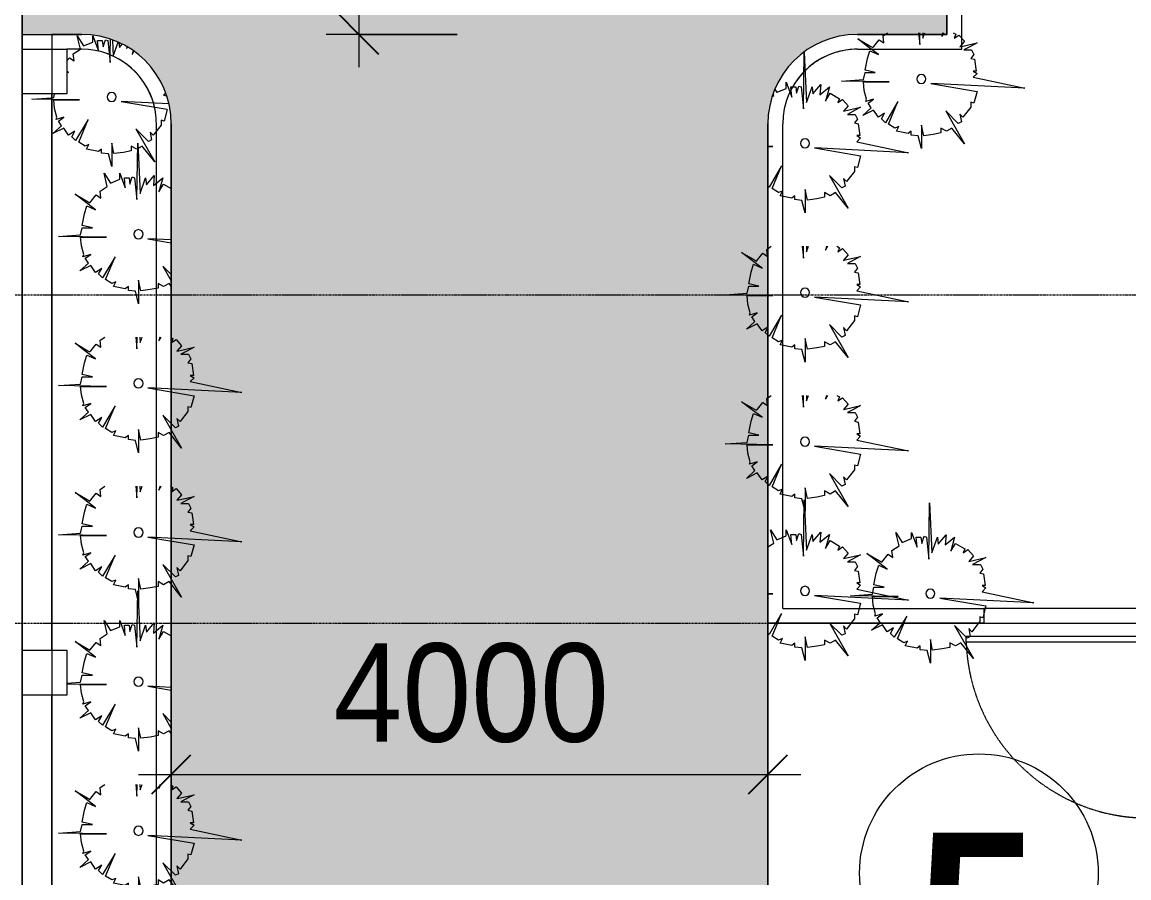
# Model space of a CAD drawing. Header units: millimetres. Extents: x 5357 to 201988, y -16345 to 109895.
# Drawn here: x 26104 to 33524, y 35331 to 41068 of the extents above; entities that cross this region are included whole.
import ezdxf

# ---------------------------------------------------------------- set-up
doc = ezdxf.new("R2010")
doc.units = ezdxf.units.MM
for name, pattern in [('Dash - Tight', [4.5, 3, -1.5]), ('Double dash', [41.999998, 12, -6, 6, -6, 6, -6]), ('Grid Line', [22.225, 12.7, -3.175, 3.175, -3.175])]:
    doc.linetypes.add(name, pattern=pattern)
for name, color, linetype, lineweight in [('A-ANNO-DIMS', 211, 'Continuous', 9), ('A-ANNO-DIMS-220', 211, 'Continuous', 9), ('A-DETL-GENF-3', 92, 'Dash - Tight', 9), ('A-DETL-GENF-5', 254, 'Continuous', 9), ('A-DETL-MEDM', 33, 'Continuous', 18), ('A-DETL-THIN', 151, 'Continuous', 9), ('A-DOOR', 31, 'Continuous', 9), ('A-FLOR', 192, 'Continuous', 9), ('A-WALL', 113, 'Continuous', 9), ('C-PROP-LINE', 91, 'Double dash', 18), ('G-ANNO-TEXT-1', 7, 'Continuous', 9), ('G-IMPT', 8, 'Continuous', 9), ('L-PLNT', 71, 'Continuous', 9), ('S-COLS', 52, 'Continuous', 9), ('S-GRID-1', 1, 'Grid Line', 9)]:
    doc.layers.add(name, color=color, linetype=linetype, lineweight=lineweight)
doc.styles.add('Arial_4', font='arial_0.ttf', dxfattribs={"width": 0.9, "height": 660})
doc.styles.add('Arial_B', font='arialbd_0.ttf', dxfattribs={"width": 0.95, "height": 1100})
doc.dimstyles.new('1_Dim_chi_tiet_khu_đất_2', dxfattribs={"dimscale": 304.8, "dimtxt": 673.371204, "dimasz": 0.866142, "dimexe": 0.721785, "dimexo": 0.0625, "dimgap": 0.072178, "dimtad": 1, "dimdec": 0, "dimrnd": 5, "dimzin": 0, "dimdsep": 46, "dimtxsty": 'Arial_4', "dimblk1": 'OBLIQUE', "dimblk2": 'OBLIQUE', "dimsah": 1, "dimcen": 0.09, "dimdle": 0.721785, "dimazin": 0, "dimtfac": 1, "dimtdec": 4, "dimtix": 1, "dimtmove": 0, "dimatfit": 3, "dimfxl": 2.165354, "dimfxlon": 1, "dimtvp": 1, "dimtolj": 1, "dimtzin": 0, "dimarcsym": 2})

# ---------------------------------------------------------------- blocks, each defined once
blk = doc.blocks.new('FD_01 - FD_01-1200x2200mm-V5-TKCS_MB SÂN ĐƯỜNG NỘI BỘ')
at = {"layer": 'A-DETL-GENF-3'}
for p, q in [((570, 100), (570, 1320)), ((570, 1320), (610, 1320)), ((610, 1320), (610, 100))]:
    blk.add_line(p, q, dxfattribs=at)
blk.add_arc((610, 100), 1220, 91.87889, 180, dxfattribs=at)
blk = doc.blocks.new('CAY MAI VAN PHUC - CAY DUC SOC_dwg-V761-TKCS_MB SÂN ĐƯỜNG NỘI BỘ')
at = {"layer": 'G-IMPT'}
for p, q in [((11.8, 370.1), (10.1, 490.3)), ((-179.7, 370.5), (-189.7, 387.1)), ((-442.6, 65.6), (-447.1, 62.9))]:
    blk.add_line(p, q, dxfattribs=at)
at = {"layer": 'G-IMPT', "flags": 128}
for points in [[(-7.3, 483.8), (-13.8, 346.6), (-55.5, 465.8)], [(32.8, 479.5), (12.9, 293.4), (11.8, 369.4)], [(380.2, 306.4), (358.7, 333.3), (318.8, 306.7), (325.4, 366.5), (265.6, 406.4), (292.2, 519.4), (239, 433), (159.2, 466.2), (159.2, 519.4), (112.6, 393.1), (119.3, 479.5), (79.4, 479.5), (72.7, 426.3), (52.8, 486.1), (32.8, 479.5)], [(-182.5, 392.6), (-173.4, 359.9), (-179, 369.4)], [(-127.9, 427.4), (-126.8, 413), (-137.7, 422.1)], [(-62.1, 463.4), (-67, 419.7), (-90.5, 447.9)], [(380.2, 213.8), (365.3, 207.1), (380.2, 218.5)], [(-458.2, 33.1), (-439.4, 14.4), (-467.4, 8.4)], [(506.8, -6.6), (491.7, -5.6), (484.8, 25.3)], [(-485.5, -59), (-80.3, -38.8), (-470.3, -104.8)], [(-472.6, -105.2), (-446, -204.9), (-419.4, -198.2), (-419.4, -238.1), (-352.9, -324.5), (-326.3, -297.9), (-339.6, -364.4), (-313, -377.6), (-206.6, -271.3), (-366.2, -550.4), (-259.8, -417.5), (-213.3, -444.1), (-166.7, -417.5), (-166.7, -457.4), (-100.2, -470.7), (-19.9, -481.4), (-0.5, -390.9), (-0.5, -590.3), (26.2, -484), (86, -477.3), (86, -444.1), (112.6, -464), (212.4, -444.1), (192.4, -404.2), (225.7, -417.5), (278.9, -384.3), (199.1, -191.6), (305.5, -371), (338.7, -337.8), (312.1, -291.3), (365.3, -324.5), (405.2, -264.7), (498.3, -311.2), (425.2, -244.8), (451.8, -204.9), (405.2, -171.7), (471.7, -191.6), (465.1, -171.7), (485, -98.6), (491.7, -25.5)], [(489.8, -25.5), (272.2, -25.5), (506.8, -21.7)], [(506.8, -21.7), (677.9, -18.8), (506.8, -6.6)]]:
    blk.add_lwpolyline(points, dxfattribs=at)
at = {"layer": 'G-IMPT'}
blk.add_circle((0, 0), 38.6, dxfattribs=at)
blk = doc.blocks.new('CAY MAI VAN PHUC - CAY BONG TRANG-V762-TKCS_MB SÂN ĐƯỜNG NỘI BỘ')
at = {"extrusion": (0, 0, -1), "xscale": 0.7894736842105263, "yscale": 0.7894736842105263, "zscale": -0.7894736842105263, "rotation": 180}
blk.add_blockref('CAY MAI VAN PHUC - CAY DUC SOC_dwg-V761-TKCS_MB SÂN ĐƯỜNG NỘI BỘ', (0, 0), dxfattribs=at)
blk = doc.blocks.new('CAY MAI VAN PHUC - CAY DUC SOC_dwg-V763-TKCS_MB SÂN ĐƯỜNG NỘI BỘ')
at = {"layer": 'G-IMPT', "flags": 128}
for points in [[(32.8, 479.5), (12.9, 293.4), (6.2, 771.8), (-13.8, 346.6), (-60.3, 479.5), (-67, 419.7), (-133.5, 499.4), (-126.8, 413), (-206.6, 479.5), (-173.4, 359.9), (-213.3, 426.3), (-278.5, 388.3)], [(-278.5, -440.8), (-259.8, -417.5), (-213.3, -444.1), (-166.7, -417.5), (-166.7, -457.4), (-100.2, -470.7), (-19.9, -481.4), (-0.5, -390.9), (-0.5, -590.3), (26.2, -484), (86, -477.3), (86, -444.1), (112.6, -464), (212.4, -444.1), (192.4, -404.2), (225.7, -417.5), (278.9, -384.3), (199.1, -191.6), (305.5, -371), (338.7, -337.8), (312.1, -291.3), (365.3, -324.5), (405.2, -264.7), (498.3, -311.2), (425.2, -244.8), (451.8, -204.9), (405.2, -171.7), (471.7, -191.6), (465.1, -171.7), (485, -98.6), (491.7, -25.5), (272.2, -25.5), (677.9, -18.8), (491.7, -5.6), (478.4, 54.2), (391.9, 54.2), (478.4, 74.2), (458.4, 173.8), (438.5, 240.3), (365.3, 207.1), (538.2, 340), (411.9, 266.9), (358.7, 333.3), (318.8, 306.7), (325.4, 366.5), (265.6, 406.4), (292.2, 519.4), (239, 433), (159.2, 466.2), (159.2, 519.4), (112.6, 393.1), (119.3, 479.5), (79.4, 479.5), (72.7, 426.3), (52.8, 486.1), (32.8, 479.5)], [(-278.5, -48.7), (-80.3, -38.8), (-278.5, -72.4)], [(-278.5, -343.1), (-206.6, -271.3), (-278.5, -397)]]:
    blk.add_lwpolyline(points, dxfattribs=at)
at = {"layer": 'G-IMPT'}
blk.add_circle((0, 0), 38.6, dxfattribs=at)
blk = doc.blocks.new('CAY MAI VAN PHUC - CAY BONG TRANG-V764-TKCS_MB SÂN ĐƯỜNG NỘI BỘ')
at = {"extrusion": (0, 0, -1), "xscale": 0.7894736842105263, "yscale": 0.7894736842105263, "zscale": -0.7894736842105263, "rotation": 180}
blk.add_blockref('CAY MAI VAN PHUC - CAY DUC SOC_dwg-V763-TKCS_MB SÂN ĐƯỜNG NỘI BỘ', (0, 0), dxfattribs=at)
blk = doc.blocks.new('CAY MAI VAN PHUC - CAY DUC SOC_dwg-V438-TKCS_MB SÂN ĐƯỜNG NỘI BỘ')
at = {"layer": 'G-IMPT', "flags": 128}
for points in [[(-271, 392.7), (-293.1, 379.8), (-279.8, 346.6), (-319.7, 373.2), (-366.2, 320), (-329.3, 277)], [(-182.5, 392.7), (-173.4, 359.9), (-193, 392.7)], [(-11.6, 392.7), (-13.8, 346.6), (-29.9, 392.7)], [(23.5, 392.7), (12.9, 293.4), (11.5, 392.7)], [(403.7, 277), (358.7, 333.3), (318.8, 306.7), (325.4, 366.5), (286.2, 392.7)], [(-341.8, 277), (-472.6, 306.7), (-416.5, 277)], [(456.4, 277), (538.2, 340), (429.5, 277)], [(-416.5, 277), (-359.6, 246.9), (-426.1, 246.9), (-446, 207.1), (-419.4, 173.8), (-452.7, 167.2), (-466, 67.5), (-439.4, 67.5), (-472.6, 47.6), (-439.4, 14.4), (-878.3, -78.6), (-80.3, -38.8), (-472.6, -105.2), (-446, -204.9), (-419.4, -198.2), (-419.4, -238.1), (-352.9, -324.5), (-326.3, -297.9), (-339.6, -364.4), (-313, -377.6), (-206.6, -271.3), (-366.2, -550.4), (-259.8, -417.5), (-213.3, -444.1), (-166.7, -417.5), (-166.7, -457.4), (-100.2, -470.7), (-19.9, -481.4), (-0.5, -390.9), (-0.5, -590.3), (26.2, -484), (86, -477.3), (86, -444.1), (112.6, -464), (212.4, -444.1), (192.4, -404.2), (225.7, -417.5), (278.9, -384.3), (199.1, -191.6), (305.5, -371), (338.7, -337.8), (312.1, -291.3), (365.3, -324.5), (405.2, -264.7), (498.3, -311.2), (425.2, -244.8), (451.8, -204.9), (405.2, -171.7), (471.7, -191.6), (465.1, -171.7), (485, -98.6), (491.7, -25.5), (272.2, -25.5), (677.9, -18.8), (491.7, -5.6), (478.4, 54.2), (391.9, 54.2), (478.4, 74.2), (458.4, 173.8), (438.5, 240.3), (365.3, 207.1), (456.4, 277)], [(-329.3, 277), (-326.3, 273.5), (-341.8, 277)], [(429.5, 277), (411.9, 266.9), (403.7, 277)]]:
    blk.add_lwpolyline(points, dxfattribs=at)
at = {"layer": 'G-IMPT'}
blk.add_circle((0, 0), 38.6, dxfattribs=at)
blk = doc.blocks.new('CAY MAI VAN PHUC - CAY BONG TRANG-V440-TKCS_MB SÂN ĐƯỜNG NỘI BỘ')
at = {"extrusion": (0, 0, -1), "xscale": 0.7894736842105263, "yscale": 0.7894736842105263, "zscale": -0.7894736842105263, "rotation": 180}
blk.add_blockref('CAY MAI VAN PHUC - CAY DUC SOC_dwg-V438-TKCS_MB SÂN ĐƯỜNG NỘI BỘ', (0, 0), dxfattribs=at)
blk = doc.blocks.new('CAY MAI VAN PHUC - CAY DUC SOC_dwg-V765-TKCS_MB SÂN ĐƯỜNG NỘI BỘ')
at = {"layer": 'G-IMPT', "flags": 128}
for points in [[(32.8, 479.5), (12.9, 293.4), (6.2, 771.8), (-13.8, 346.6), (-60.3, 479.5), (-67, 419.7), (-133.5, 499.4), (-126.8, 413), (-206.6, 479.5), (-173.4, 359.9), (-213.3, 426.3), (-278.5, 388.3)], [(608.2, -13.9), (491.7, -5.6), (478.4, 54.2), (391.9, 54.2), (478.4, 74.2), (458.4, 173.8), (438.5, 240.3), (365.3, 207.1), (538.2, 340), (411.9, 266.9), (358.7, 333.3), (318.8, 306.7), (325.4, 366.5), (265.6, 406.4), (292.2, 519.4), (239, 433), (159.2, 466.2), (159.2, 519.4), (112.6, 393.1), (119.3, 479.5), (79.4, 479.5), (72.7, 426.3), (52.8, 486.1), (32.8, 479.5)], [(-278.5, -440.8), (-259.8, -417.5), (-213.3, -444.1), (-166.7, -417.5), (-166.7, -457.4), (-100.2, -470.7), (-19.9, -481.4), (-0.5, -390.9), (-0.5, -590.3), (26.2, -484), (86, -477.3), (86, -444.1), (112.6, -464), (212.4, -444.1), (192.4, -404.2), (225.7, -417.5), (278.9, -384.3), (199.1, -191.6), (305.5, -371), (338.7, -337.8), (312.1, -291.3), (365.3, -324.5), (405.2, -264.7), (498.3, -311.2), (425.2, -244.8), (451.8, -204.9), (405.2, -171.7), (471.7, -191.6), (465.1, -171.7), (485, -98.6), (491.7, -25.5), (272.2, -25.5), (608.2, -20)], [(-278.5, -48.7), (-80.3, -38.8), (-278.5, -72.4)], [(-278.5, -343.1), (-206.6, -271.3), (-278.5, -397)]]:
    blk.add_lwpolyline(points, dxfattribs=at)
at = {"layer": 'G-IMPT'}
blk.add_circle((0, 0), 38.6, dxfattribs=at)
blk = doc.blocks.new('CAY MAI VAN PHUC - CAY BONG TRANG-V766-TKCS_MB SÂN ĐƯỜNG NỘI BỘ')
at = {"extrusion": (0, 0, -1), "xscale": 0.7894736842105263, "yscale": 0.7894736842105263, "zscale": -0.7894736842105263, "rotation": 180}
blk.add_blockref('CAY MAI VAN PHUC - CAY DUC SOC_dwg-V765-TKCS_MB SÂN ĐƯỜNG NỘI BỘ', (0, 0), dxfattribs=at)
blk = doc.blocks.new('CAY MAI VAN PHUC - CAY DUC SOC_dwg-V785-TKCS_MB SÂN ĐƯỜNG NỘI BỘ')
at = {"layer": 'G-IMPT'}
blk.add_line((255.2, 459.4), (239, 433), dxfattribs=at)
at = {"layer": 'G-IMPT', "flags": 128}
for points in [[(32.8, 479.5), (12.9, 293.4), (6.2, 771.8), (-13.8, 346.6), (-60.3, 479.5), (-67, 419.7), (-133.5, 499.4), (-126.8, 413), (-206.6, 479.5), (-173.4, 359.9), (-213.3, 426.3), (-293.1, 379.8), (-279.8, 346.6), (-319.7, 373.2), (-366.2, 320), (-326.3, 273.5), (-472.6, 306.7), (-359.6, 246.9), (-426.1, 246.9), (-446, 207.1), (-419.4, 173.8), (-452.7, 167.2), (-466, 67.5), (-439.4, 67.5), (-472.6, 47.6), (-439.4, 14.4), (-878.3, -78.6), (-80.3, -38.8), (-472.6, -105.2), (-446, -204.9), (-419.4, -198.2), (-419.4, -238.1), (-352.9, -324.5), (-326.3, -297.9), (-339.6, -364.4), (-313, -377.6), (-206.6, -271.3), (-366.2, -550.4), (-259.8, -417.5), (-213.3, -444.1), (-166.7, -417.5), (-166.7, -457.4), (-100.2, -470.7), (-19.9, -481.4), (-0.5, -390.9), (-0.5, -590.3), (26.2, -484), (86, -477.3), (86, -444.1), (112.6, -464), (212.4, -444.1), (192.4, -404.2), (225.7, -417.5), (278.9, -384.3), (199.1, -191.6), (305.5, -371), (315.5, -361)], [(79.4, 479.5), (72.7, 426.3), (52.8, 486.1), (32.8, 479.5)], [(236.9, 433.8), (159.2, 466.2), (159.2, 519.4), (112.6, 393.1), (119.3, 479.5), (81.1, 479.5)], [(278.1, 398), (265.6, 406.4), (269.2, 421.9)], [(315.5, -25.5), (272.2, -25.5), (315.5, -24.8)], [(315.5, -297.1), (312.1, -291.3), (315.5, -293.4)]]:
    blk.add_lwpolyline(points, dxfattribs=at)
at = {"layer": 'G-IMPT'}
blk.add_circle((0, 0), 38.6, dxfattribs=at)
blk = doc.blocks.new('CAY MAI VAN PHUC - CAY BONG TRANG-V786-TKCS_MB SÂN ĐƯỜNG NỘI BỘ')
at = {"extrusion": (0, 0, -1), "xscale": 0.7894736842105263, "yscale": 0.7894736842105263, "zscale": -0.7894736842105263, "rotation": 180}
blk.add_blockref('CAY MAI VAN PHUC - CAY DUC SOC_dwg-V785-TKCS_MB SÂN ĐƯỜNG NỘI BỘ', (0, 0), dxfattribs=at)
blk = doc.blocks.new('CAY MAI VAN PHUC - CAY DUC SOC_dwg-V787-TKCS_MB SÂN ĐƯỜNG NỘI BỘ')
at = {"layer": 'G-IMPT', "flags": 128}
for points in [[(32.8, 479.5), (12.9, 293.4), (6.2, 771.8), (-13.8, 346.6), (-60.3, 479.5), (-67, 419.7), (-133.5, 499.4), (-126.8, 413), (-206.6, 479.5), (-173.4, 359.9), (-213.3, 426.3), (-293.1, 379.8), (-279.8, 346.6), (-319.7, 373.2), (-366.2, 320), (-326.3, 273.5), (-472.6, 306.7), (-359.6, 246.9), (-426.1, 246.9), (-446, 207.1), (-419.4, 173.8), (-452.7, 167.2), (-466, 67.5), (-439.4, 67.5), (-472.6, 47.6), (-439.4, 14.4), (-878.3, -78.6), (-80.3, -38.8), (-472.6, -105.2), (-446, -204.9), (-419.4, -198.2), (-419.4, -238.1), (-408.1, -252.8)], [(434, -252.8), (425.2, -244.8), (451.8, -204.9), (405.2, -171.7), (471.7, -191.6), (465.1, -171.7), (485, -98.6), (491.7, -25.5), (272.2, -25.5), (677.9, -18.8), (491.7, -5.6), (478.4, 54.2), (391.9, 54.2), (478.4, 74.2), (458.4, 173.8), (438.5, 240.3), (365.3, 207.1), (538.2, 340), (411.9, 266.9), (358.7, 333.3), (318.8, 306.7), (325.4, 366.5), (265.6, 406.4), (292.2, 519.4), (239, 433), (159.2, 466.2), (159.2, 519.4), (112.6, 393.1), (119.3, 479.5), (79.4, 479.5), (72.7, 426.3), (52.8, 486.1), (32.8, 479.5)], [(-407.7, -253.3), (-352.9, -324.5), (-326.3, -297.9), (-339.6, -364.4), (-313, -377.6), (-206.6, -271.3), (-366.2, -550.4), (-259.8, -417.5), (-213.3, -444.1), (-166.7, -417.5), (-166.7, -457.4), (-100.2, -470.7), (-19.9, -481.4), (-0.5, -390.9), (-0.5, -590.3), (26.2, -484), (86, -477.3), (86, -444.1), (112.6, -464), (212.4, -444.1), (192.4, -404.2), (225.7, -417.5), (278.9, -384.3), (224.6, -253.3)], [(224.4, -252.8), (199.1, -191.6), (235.4, -252.8)], [(235.7, -253.3), (305.5, -371), (338.7, -337.8), (312.1, -291.3), (365.3, -324.5), (405.2, -264.7), (498.3, -311.2), (434.6, -253.3)]]:
    blk.add_lwpolyline(points, dxfattribs=at)
at = {"layer": 'G-IMPT'}
blk.add_circle((0, 0), 38.6, dxfattribs=at)
blk = doc.blocks.new('CAY MAI VAN PHUC - CAY BONG TRANG-V788-TKCS_MB SÂN ĐƯỜNG NỘI BỘ')
at = {"extrusion": (0, 0, -1), "xscale": 0.7894736842105263, "yscale": 0.7894736842105263, "zscale": -0.7894736842105263, "rotation": 180}
blk.add_blockref('CAY MAI VAN PHUC - CAY DUC SOC_dwg-V787-TKCS_MB SÂN ĐƯỜNG NỘI BỘ', (0, 0), dxfattribs=at)
blk = doc.blocks.new('CAY MAI VAN PHUC - CAY DUC SOC_dwg-V791-TKCS_MB SÂN ĐƯỜNG NỘI BỘ')
at = {"layer": 'G-IMPT', "flags": 128}
for points in [[(32.8, 479.5), (12.9, 293.4), (6.2, 771.8), (-13.8, 346.6), (-60.3, 479.5), (-67, 419.7), (-133.5, 499.4), (-126.8, 413), (-206.6, 479.5), (-173.4, 359.9), (-213.3, 426.3), (-293.1, 379.8), (-279.8, 346.6), (-319.7, 373.2), (-366.2, 320), (-326.3, 273.5), (-472.6, 306.7), (-359.6, 246.9), (-426.1, 246.9), (-446, 207.1), (-419.4, 173.8), (-452.7, 167.2), (-466, 67.5), (-439.4, 67.5), (-472.6, 47.6), (-439.4, 14.4), (-878.3, -78.6), (-80.3, -38.8), (-472.6, -105.2), (-446, -204.9), (-419.4, -198.2), (-419.4, -238.1), (-390.5, -275.7)], [(315.5, 373.1), (265.6, 406.4), (292.2, 519.4), (239, 433), (159.2, 466.2), (159.2, 519.4), (112.6, 393.1), (119.3, 479.5), (79.4, 479.5), (72.7, 426.3), (52.8, 486.1), (32.8, 479.5)], [(315.5, -25.5), (272.2, -25.5), (315.5, -24.8)], [(-390.1, -276.2), (-352.9, -324.5), (-326.3, -297.9), (-339.6, -364.4), (-313, -377.6), (-211.5, -276.2)], [(-209.4, -276.2), (-366.2, -550.4), (-259.8, -417.5), (-213.3, -444.1), (-166.7, -417.5), (-166.7, -457.4), (-100.2, -470.7), (-19.9, -481.4), (-0.5, -390.9), (-0.5, -590.3), (26.2, -484), (86, -477.3), (86, -444.1), (112.6, -464), (212.4, -444.1), (192.4, -404.2), (225.7, -417.5), (278.9, -384.3), (234.1, -276.2)], [(-211, -275.7), (-206.6, -271.3), (-209.1, -275.7)], [(233.9, -275.7), (199.1, -191.6), (248.9, -275.7)], [(249.3, -276.2), (305.5, -371), (315.5, -361)], [(315.5, -297.1), (312.1, -291.3), (315.5, -293.4)]]:
    blk.add_lwpolyline(points, dxfattribs=at)
at = {"layer": 'G-IMPT'}
blk.add_circle((0, 0), 38.6, dxfattribs=at)
blk = doc.blocks.new('CAY MAI VAN PHUC - CAY BONG TRANG-V792-TKCS_MB SÂN ĐƯỜNG NỘI BỘ')
at = {"extrusion": (0, 0, -1), "xscale": 0.7894736842105263, "yscale": 0.7894736842105263, "zscale": -0.7894736842105263, "rotation": 180}
blk.add_blockref('CAY MAI VAN PHUC - CAY DUC SOC_dwg-V791-TKCS_MB SÂN ĐƯỜNG NỘI BỘ', (0, 0), dxfattribs=at)
blk = doc.blocks.new('Family - ___-1476882-TKCS_MB SÂN ĐƯỜNG NỘI BỘ')
at = {"layer": 'C-PROP-LINE'}
blk.add_line((26103.5, 7888.2), (26103.5, 40986.3), dxfattribs=at)
blk = doc.blocks.new('DIMBLOCK2-TKCS_MB SÂN ĐƯỜNG NỘI BỘ')
at = {"layer": 'A-ANNO-DIMS-220'}
for p, q in [((27103.5, 36684.4), (27103.5, 35804.4)), ((27103.5, 36024.4), (27103.5, 36684.4)), ((31103.5, 35364.4), (31103.5, 36244.4)), ((26883.5, 36024.4), (31323.5, 36024.4)), ((31103.5, 36024.4), (31103.5, 35364.4))]:
    blk.add_line(p, q, dxfattribs=at)
at = {"layer": 'A-ANNO-DIMS-220', "lineweight": 25}
for p, q in [((27103.5, 36024.4), (27235.5, 36156.4)), ((31103.5, 36024.4), (31235.5, 36156.4)), ((27103.5, 36024.4), (26971.5, 35892.4)), ((31103.5, 36024.4), (30971.5, 35892.4))]:
    blk.add_line(p, q, dxfattribs=at)
at = {"layer": 'A-ANNO-DIMS-220', "color": 0, "insert": (28191.9, 36903.2), "char_height": 660, "width": 2187.938, "attachment_point": 1, "line_spacing_factor": 0.941778, "style": 'Arial_4'}
blk.add_mtext('4000', dxfattribs=at)
blk = doc.blocks.new('_Oblique')
at = {"color": 0, "linetype": 'ByBlock', "lineweight": -2}
blk.add_line((-0.5, -0.5), (0.5, 0.5), dxfattribs=at)
blk = doc.blocks.new('DIMBLOCK37-TKCS_MB SÂN ĐƯỜNG NỘI BỘ')
at = {"layer": 'A-ANNO-DIMS-220'}
for p, q in [((28361.3, 61706.3), (28361.3, 40766.3)), ((29021.3, 61486.3), (28141.3, 61486.3)), ((28361.3, 61486.3), (29021.3, 61486.3)), ((29021.3, 40986.3), (28141.3, 40986.3)), ((28361.3, 40986.3), (29021.3, 40986.3))]:
    blk.add_line(p, q, dxfattribs=at)
at = {"layer": 'A-ANNO-DIMS-220', "lineweight": 25}
for p, q in [((28361.3, 61486.3), (28229.3, 61618.3)), ((28361.3, 61486.3), (28493.3, 61354.3)), ((28361.3, 40986.3), (28229.3, 41118.3)), ((28361.3, 40986.3), (28493.3, 40854.3))]:
    blk.add_line(p, q, dxfattribs=at)
at = {"layer": 'A-ANNO-DIMS-220', "color": 0, "insert": (27482.5, 50096.8), "char_height": 660, "width": 2734.923, "attachment_point": 1, "rotation": 90, "line_spacing_factor": 0.941778, "style": 'Arial_4'}
blk.add_mtext('20500', dxfattribs=at)

msp = doc.modelspace()

# ---------------------------------------------------------------- hatches: boundary and pattern name
at = {"layer": 'A-DETL-GENF-5'}
h = msp.add_hatch(color=256, dxfattribs=at)
h.paths.add_polyline_path([(132236, 13236.9), (133801.5, 14802.4), (133801.5, 40386.3), (133808.2, 40474.6), (133827.9, 40561), (133860.2, 40643.9), (133904.8, 40721.5), (133956, 40787.2), (134018.7, 40847.3), (134092.5, 40899.5), (134160.4, 40935.1), (134241.9, 40964.1), (134330, 40981.2), (134432.3, 40986.3), (134801.5, 40986.3), (134801.5, 45986.3), (134601.6, 45986.3), (134601.5, 61486.3), (134401.5, 61486.3), (134313.2, 61493.1), (134226.8, 61512.7), (134143.9, 61545.1), (134066.3, 61589.7), (134000.6, 61640.8), (133944.1, 61698.6), (133893.1, 61768.6), (133852.7, 61845.2), (133823.7, 61926.8), (133806.6, 62014.8), (133801.5, 62086.3), (133801.5, 77711.3), (128195.8, 83316.9), (86052.6, 83316.9), (85953.7, 83323), (85845.1, 83344.4), (85752.8, 83374.4), (85658.2, 83419.1), (85576.4, 83470.6), (85501.2, 83531.3), (85433.6, 83600.5), (85374.7, 83677.1), (85325.2, 83760.2), (85284.4, 83853), (85256.2, 83945.7), (85239.1, 84041.7), (85232.6, 84118.2), (85152.6, 84118.2), (85152.6, 84418.2), (75352.6, 84418.2), (75352.6, 81418.2), (69152.6, 81418.5), (69152.6, 83336.9), (32729.3, 83336.9), (27103.5, 77711.1), (27101.8, 62062.3), (27096.8, 61998.1), (27077.1, 61911.7), (27044.7, 61828.8), (27000.2, 61751.1), (26945.4, 61681.8), (26886.3, 61625.3), (26812.5, 61573.2), (26744.6, 61537.5), (26663, 61508.6), (26575, 61491.5), (26488.1, 61486.3), (26303.5, 61486.3), (26303.5, 45986.3), (26103.5, 45986.3), (26103.5, 40986.3), (26503.5, 40986.3), (26588.9, 40980.2), (26672.5, 40962), (26752.7, 40932.1), (26836.7, 40884.5), (26908, 40828.2), (26964.5, 40769.2), (27016.7, 40695.3), (27049.3, 40635.6), (27082.4, 40540.8), (27097.9, 40464.6), (27103.5, 40364.8), (27103.5, 14802.6), (28669.1, 13236.9), (71452.6, 13236.9), (71452.6, 14388.2), (89452.6, 14388.2), (89452.6, 13236.9), (132227.7, 13236.9)])
h.paths.add_polyline_path([(100252.5, 47586.7), (100252.4, 47586.7), (100250, 47595.4)])
h.paths.add_polyline_path([(100252.5, 47586.7), (100252.5, 47586.7), (100250.1, 47595.4)])
h.paths.add_polyline_path([(44469.2, 17235.3), (32103.5, 17236.9), (31986.8, 17244), (31881, 17262), (31773.2, 17293.1), (31667.9, 17336.9), (31571.4, 17390.3), (31467.1, 17466.6), (31381.6, 17546.4), (31313.9, 17624.5), (31248.3, 17720.2), (31202.4, 17803.3), (31159.6, 17906.7), (31126, 18029.7), (31109.8, 18125), (31103.5, 18236.9), (31104.4, 40399.4), (31112.2, 40483.5), (31131.6, 40565.6), (31162.4, 40644.2), (31205.3, 40719.5), (31261.6, 40790.8), (31320.7, 40847.3), (31394.5, 40899.5), (31458.2, 40933.6), (31537.5, 40962.7), (31620.5, 40980.4), (31703.5, 40986.3), (32303.5, 40988), (32303.5, 61486.3), (31703.5, 61486.3), (31618.1, 61492.4), (31534.5, 61510.6), (31454.3, 61540.6), (31372.8, 61586.3), (31304, 61639.4), (31242.5, 61703.5), (31190.3, 61777.4), (31157.7, 61837.1), (31127.8, 61917.3), (31109.6, 62000.9), (31103.5, 62086.3), (31105.5, 74429.2), (31110.1, 74600.4), (31133.3, 74883.6), (31163.1, 75112.3), (31209.8, 75367.9), (31265.3, 75604.9), (31320.6, 75803.8), (31398.6, 76038.7), (31488.1, 76269.3), (31600.6, 76518.6), (31704.3, 76722.2), (31819.2, 76924.3), (31946.2, 77124.8), (32106, 77349.2), (32238.4, 77518.9), (32398.7, 77704.7), (32592.1, 77905.4), (32745.7, 78051.7), (32967.4, 78240), (33156.7, 78385.3), (33353.1, 78521.6), (33556.2, 78648.7), (33765.7, 78766.2), (33981, 78873.7), (34201.8, 78970.8), (34427.5, 79057.5), (34697, 79144.1), (34892, 79197.9), (35170.6, 79258.2), (35410.6, 79297.8), (35618.1, 79323.2), (35858.2, 79340.9), (36103.5, 79346.9), (60561.6, 79346.6), (60762.3, 79337.6), (60915.9, 79321.3), (61095.3, 79289.5), (61287.1, 79240.5), (61450.5, 79186.8), (61614.1, 79120.5), (61778.1, 79040.4), (61935.9, 78949.1), (62087, 78847), (62225.3, 78739.2), (62349.8, 78628.6), (62476.1, 78500), (62596.4, 78358.8), (62700.9, 78217.6), (62790.1, 78079.6), (62873.3, 77930.7), (62948.9, 77770.6), (63013.5, 77605.7), (63066.8, 77436.8), (63113.3, 77236.8), (63141.5, 77060.8), (63157.5, 76885.4), (63162.6, 76736.9), (63162.6, 75418.2), (75662.6, 75418.2), (75662.6, 69741.9), (63162.6, 69741.9), (63161.2, 56262.3), (63152.6, 56152.5), (63134.5, 56053.3), (63105.2, 55953), (63052.6, 55832.6), (62999.3, 55740.2), (62929.8, 55646.5), (62852.9, 55564.2), (62773.7, 55495.7), (62679.3, 55431.1), (62582.9, 55379.7), (62480.3, 55338.8), (62374.7, 55309.6), (62253.3, 55291.4), (62152.6, 55286.3), (60652.6, 55286.3), (60652.6, 47586.3), (100252.6, 47586.7), (100252.6, 55286.3), (98742.6, 55286.3), (98621.7, 55294.1), (98499.2, 55317.4), (98412.3, 55342.4), (98296.7, 55392), (98210.5, 55439.6), (98119.1, 55504.5), (98021.3, 55595.1), (97952.5, 55674.5), (97891.7, 55761.7), (97840.1, 55856.1), (97798.4, 55956.9), (97763.9, 56086), (97748.9, 56174.4), (97742.6, 56287), (97742.6, 69741.9), (85242.6, 69741.9), (85242.6, 75418.2), (97742.6, 75418.2), (97742.6, 76818.2), (97752.3, 77032.1), (97770.9, 77197.1), (97802.5, 77371.3), (97845.9, 77542.9), (97906.6, 77726.2), (97974.4, 77891.2), (98053.4, 78051.4), (98141.7, 78203.5), (98240, 78349.4), (98348, 78488.3), (98465, 78619.6), (98590.7, 78742.8), (98724.3, 78857.2), (98865.9, 78962.6), (99013.3, 79057.7), (99167.2, 79142.9), (99345.6, 79225.1), (99490.5, 79281.3), (99658.5, 79333.9), (99829.6, 79375), (100033.7, 79407.7), (100179, 79422.3), (100376.3, 79428.2), (124801.6, 79428.2), (125047, 79422.2), (125291.7, 79404.2), (125535.3, 79374.1), (125823.7, 79321.7), (126019, 79277.7), (126278.2, 79204.6), (126523.2, 79121.6), (126734, 79039.2), (126971.7, 78931.9), (127196.1, 78816.6), (127393.6, 78703.3), (127611, 78563.4), (127801.6, 78427.5), (127993.4, 78276.2), (128178.2, 78115.2), (128353.1, 77947), (128519.5, 77770.8), (128676.4, 77587.7), (128821.4, 77401.4), (128967.3, 77192.9), (129098.8, 76983.6), (129226.1, 76755.7), (129330.6, 76545.6), (129430.3, 76317.7), (129518.8, 76084.2), (129595.9, 75845.1), (129661.5, 75599.9), (129710.2, 75376.7), (129747.5, 75161.9), (129779.3, 74894.4), (129795.6, 74673.6), (129801.6, 74336.9), (129799.9, 62062.3), (129793, 61989.2), (129773.5, 61907.1), (129742.7, 61828.5), (129701.2, 61755), (129643.5, 61681.8), (129584.4, 61625.3), (129510.6, 61573.2), (129446.9, 61539.1), (129367.6, 61510), (129284.7, 61492.3), (129201.6, 61486.3), (128601.6, 61486.3), (128601.6, 40986.3), (129201.6, 40986.3), (129287, 40980.2), (129370.7, 40962), (129450.9, 40932.1), (129526, 40891.1), (129602.5, 40831.8), (129662.6, 40769.2), (129714.8, 40695.3), (129747.4, 40635.6), (129777.3, 40555.4), (129795.5, 40471.7), (129801.6, 40364.8), (129801.6, 18236.9), (129795.3, 18125), (129771.7, 17997.6), (129745.5, 17906.7), (129701.6, 17801.3), (129648.4, 17704.9), (129571.9, 17600.5), (129500.8, 17522.8), (129414.1, 17447.3), (129318.3, 17381.7), (129216.5, 17328.1), (129113.4, 17287.7), (129011.5, 17259.9), (128891.6, 17242), (128801.6, 17236.9), (116102.6, 17236.9), (116102.6, 20888.2), (44802.6, 20888.2), (44802.6, 17235.3), (44602.6, 17235.3)])
h.paths.add_polyline_path([(31669.6, 17293), (31669.6, 17293.1), (31669.6, 17303.8)])
h.paths.add_polyline_path([(89702.6, 58586.3), (69202.6, 58586.3), (69202.6, 64335.3), (91702.6, 64335.3), (91702.6, 58586.3), (90087.6, 58586.3)])
h = msp.add_hatch(dxfattribs=at)
h.set_pattern_fill('FP_7', color=256, style=0, pattern_type=2)
h.set_pattern_definition([(0, (0, 0), (1788.16, 447.04), [73.762, -1267.358, 73.762, -1267.358, -7152.64]), (0, (0, 0), (1788.16, 447.04), [-2682.24, 73.762, -2608.478, 73.762, -1267.358, -3129.28]), (0, (0, 0), (1788.16, 447.04), [-6705.6, 73.762, -820.318, 73.762, -2161.438]), (120, (670.56, 223.5), (-1281.228, 1325.072), [73.762, -1267.358, 73.762, -8419.998]), (120, (670.56, 223.5), (-1281.228, 1325.072), [-1414.882, -1267.358, 73.762, -2608.478, -4470.4]), (120, (670.56, 223.5), (-1281.228, 1325.072), [-5364.48, 73.762, -1267.358, 73.762, -3055.518]), (120, (670.56, 223.5), (-1281.228, 1325.072), [-6779.362, -820.318, 73.762, -2161.438]), (240, (894.1, 1117.6), (-506.932, -1772.112), [73.762, -1267.358, 73.762, -8419.998]), (240, (894.1, 1117.6), (-506.932, -1772.112), [-1414.882, -1267.358, 73.762, -2608.478, -4470.4]), (240, (894.1, 1117.6), (-506.932, -1772.112), [-5364.48, 73.762, -1267.358, 73.762, -3055.518]), (240, (894.1, 1117.6), (-506.932, -1772.112), [-6779.362, -820.318, 73.762, -2161.438])])
h.paths.add_polyline_path([(132236, 13236.9), (133801.5, 14802.4), (133801.5, 40386.3), (133808.2, 40474.6), (133827.9, 40561), (133860.2, 40643.9), (133904.8, 40721.5), (133956, 40787.2), (134018.7, 40847.3), (134092.5, 40899.5), (134160.4, 40935.1), (134241.9, 40964.1), (134330, 40981.2), (134432.3, 40986.3), (134801.5, 40986.3), (134801.5, 45986.3), (134601.6, 45986.3), (134601.5, 61486.3), (134401.5, 61486.3), (134313.2, 61493.1), (134226.8, 61512.7), (134143.9, 61545.1), (134066.3, 61589.7), (134000.6, 61640.8), (133944.1, 61698.6), (133893.1, 61768.6), (133852.7, 61845.2), (133823.7, 61926.8), (133806.6, 62014.8), (133801.5, 62086.3), (133801.5, 77711.3), (128195.8, 83316.9), (86052.6, 83316.9), (85953.7, 83323), (85845.1, 83344.4), (85752.8, 83374.4), (85658.2, 83419.1), (85576.4, 83470.6), (85501.2, 83531.3), (85433.6, 83600.5), (85374.7, 83677.1), (85325.2, 83760.2), (85284.4, 83853), (85256.2, 83945.7), (85239.1, 84041.7), (85232.6, 84118.2), (85152.6, 84118.2), (85152.6, 84418.2), (75352.6, 84418.2), (75352.6, 81418.2), (69152.6, 81418.5), (69152.6, 83336.9), (32729.3, 83336.9), (27103.5, 77711.1), (27101.8, 62062.3), (27096.8, 61998.1), (27077.1, 61911.7), (27044.7, 61828.8), (27000.2, 61751.1), (26945.4, 61681.8), (26886.3, 61625.3), (26812.5, 61573.2), (26744.6, 61537.5), (26663, 61508.6), (26575, 61491.5), (26488.1, 61486.3), (26303.5, 61486.3), (26303.5, 45986.3), (26103.5, 45986.3), (26103.5, 40986.3), (26503.5, 40986.3), (26588.9, 40980.2), (26672.5, 40962), (26752.7, 40932.1), (26836.7, 40884.5), (26908, 40828.2), (26964.5, 40769.2), (27016.7, 40695.3), (27049.3, 40635.6), (27082.4, 40540.8), (27097.9, 40464.6), (27103.5, 40364.8), (27103.5, 14802.6), (28669.1, 13236.9), (71452.6, 13236.9), (71452.6, 14388.2), (89452.6, 14388.2), (89452.6, 13236.9), (132227.7, 13236.9)])
h.paths.add_polyline_path([(100252.5, 47586.7), (100252.4, 47586.7), (100250, 47595.4)])
h.paths.add_polyline_path([(100252.5, 47586.7), (100252.5, 47586.7), (100250.1, 47595.4)])
h.paths.add_polyline_path([(44469.2, 17235.3), (32103.5, 17236.9), (31986.8, 17244), (31881, 17262), (31773.2, 17293.1), (31667.9, 17336.9), (31571.4, 17390.3), (31467.1, 17466.6), (31381.6, 17546.4), (31313.9, 17624.5), (31248.3, 17720.2), (31202.4, 17803.3), (31159.6, 17906.7), (31126, 18029.7), (31109.8, 18125), (31103.5, 18236.9), (31104.4, 40399.4), (31112.2, 40483.5), (31131.6, 40565.6), (31162.4, 40644.2), (31205.3, 40719.5), (31261.6, 40790.8), (31320.7, 40847.3), (31394.5, 40899.5), (31458.2, 40933.6), (31537.5, 40962.7), (31620.5, 40980.4), (31703.5, 40986.3), (32303.5, 40988), (32303.5, 61486.3), (31703.5, 61486.3), (31618.1, 61492.4), (31534.5, 61510.6), (31454.3, 61540.6), (31372.8, 61586.3), (31304, 61639.4), (31242.5, 61703.5), (31190.3, 61777.4), (31157.7, 61837.1), (31127.8, 61917.3), (31109.6, 62000.9), (31103.5, 62086.3), (31105.5, 74429.2), (31110.1, 74600.4), (31133.3, 74883.6), (31163.1, 75112.3), (31209.8, 75367.9), (31265.3, 75604.9), (31320.6, 75803.8), (31398.6, 76038.7), (31488.1, 76269.3), (31600.6, 76518.6), (31704.3, 76722.2), (31819.2, 76924.3), (31946.2, 77124.8), (32106, 77349.2), (32238.4, 77518.9), (32398.7, 77704.7), (32592.1, 77905.4), (32745.7, 78051.7), (32967.4, 78240), (33156.7, 78385.3), (33353.1, 78521.6), (33556.2, 78648.7), (33765.7, 78766.2), (33981, 78873.7), (34201.8, 78970.8), (34427.5, 79057.5), (34697, 79144.1), (34892, 79197.9), (35170.6, 79258.2), (35410.6, 79297.8), (35618.1, 79323.2), (35858.2, 79340.9), (36103.5, 79346.9), (60561.6, 79346.6), (60762.3, 79337.6), (60915.9, 79321.3), (61095.3, 79289.5), (61287.1, 79240.5), (61450.5, 79186.8), (61614.1, 79120.5), (61778.1, 79040.4), (61935.9, 78949.1), (62087, 78847), (62225.3, 78739.2), (62349.8, 78628.6), (62476.1, 78500), (62596.4, 78358.8), (62700.9, 78217.6), (62790.1, 78079.6), (62873.3, 77930.7), (62948.9, 77770.6), (63013.5, 77605.7), (63066.8, 77436.8), (63113.3, 77236.8), (63141.5, 77060.8), (63157.5, 76885.4), (63162.6, 76736.9), (63162.6, 75418.2), (75662.6, 75418.2), (75662.6, 69741.9), (63162.6, 69741.9), (63161.2, 56262.3), (63152.6, 56152.5), (63134.5, 56053.3), (63105.2, 55953), (63052.6, 55832.6), (62999.3, 55740.2), (62929.8, 55646.5), (62852.9, 55564.2), (62773.7, 55495.7), (62679.3, 55431.1), (62582.9, 55379.7), (62480.3, 55338.8), (62374.7, 55309.6), (62253.3, 55291.4), (62152.6, 55286.3), (60652.6, 55286.3), (60652.6, 47586.3), (100252.6, 47586.7), (100252.6, 55286.3), (98742.6, 55286.3), (98621.7, 55294.1), (98499.2, 55317.4), (98412.3, 55342.4), (98296.7, 55392), (98210.5, 55439.6), (98119.1, 55504.5), (98021.3, 55595.1), (97952.5, 55674.5), (97891.7, 55761.7), (97840.1, 55856.1), (97798.4, 55956.9), (97763.9, 56086), (97748.9, 56174.4), (97742.6, 56287), (97742.6, 69741.9), (85242.6, 69741.9), (85242.6, 75418.2), (97742.6, 75418.2), (97742.6, 76818.2), (97752.3, 77032.1), (97770.9, 77197.1), (97802.5, 77371.3), (97845.9, 77542.9), (97906.6, 77726.2), (97974.4, 77891.2), (98053.4, 78051.4), (98141.7, 78203.5), (98240, 78349.4), (98348, 78488.3), (98465, 78619.6), (98590.7, 78742.8), (98724.3, 78857.2), (98865.9, 78962.6), (99013.3, 79057.7), (99167.2, 79142.9), (99345.6, 79225.1), (99490.5, 79281.3), (99658.5, 79333.9), (99829.6, 79375), (100033.7, 79407.7), (100179, 79422.3), (100376.3, 79428.2), (124801.6, 79428.2), (125047, 79422.2), (125291.7, 79404.2), (125535.3, 79374.1), (125823.7, 79321.7), (126019, 79277.7), (126278.2, 79204.6), (126523.2, 79121.6), (126734, 79039.2), (126971.7, 78931.9), (127196.1, 78816.6), (127393.6, 78703.3), (127611, 78563.4), (127801.6, 78427.5), (127993.4, 78276.2), (128178.2, 78115.2), (128353.1, 77947), (128519.5, 77770.8), (128676.4, 77587.7), (128821.4, 77401.4), (128967.3, 77192.9), (129098.8, 76983.6), (129226.1, 76755.7), (129330.6, 76545.6), (129430.3, 76317.7), (129518.8, 76084.2), (129595.9, 75845.1), (129661.5, 75599.9), (129710.2, 75376.7), (129747.5, 75161.9), (129779.3, 74894.4), (129795.6, 74673.6), (129801.6, 74336.9), (129799.9, 62062.3), (129793, 61989.2), (129773.5, 61907.1), (129742.7, 61828.5), (129701.2, 61755), (129643.5, 61681.8), (129584.4, 61625.3), (129510.6, 61573.2), (129446.9, 61539.1), (129367.6, 61510), (129284.7, 61492.3), (129201.6, 61486.3), (128601.6, 61486.3), (128601.6, 40986.3), (129201.6, 40986.3), (129287, 40980.2), (129370.7, 40962), (129450.9, 40932.1), (129526, 40891.1), (129602.5, 40831.8), (129662.6, 40769.2), (129714.8, 40695.3), (129747.4, 40635.6), (129777.3, 40555.4), (129795.5, 40471.7), (129801.6, 40364.8), (129801.6, 18236.9), (129795.3, 18125), (129771.7, 17997.6), (129745.5, 17906.7), (129701.6, 17801.3), (129648.4, 17704.9), (129571.9, 17600.5), (129500.8, 17522.8), (129414.1, 17447.3), (129318.3, 17381.7), (129216.5, 17328.1), (129113.4, 17287.7), (129011.5, 17259.9), (128891.6, 17242), (128801.6, 17236.9), (116102.6, 17236.9), (116102.6, 20888.2), (44802.6, 20888.2), (44802.6, 17235.3), (44602.6, 17235.3)])
h.paths.add_polyline_path([(31669.6, 17293), (31669.6, 17293.1), (31669.6, 17303.8)])
h.paths.add_polyline_path([(89702.6, 58586.3), (69202.6, 58586.3), (69202.6, 64335.3), (91702.6, 64335.3), (91702.6, 58586.3), (90087.6, 58586.3)])

# ---------------------------------------------------------------- linework, layer by layer
at = {"layer": 'A-DETL-MEDM'}
msp.add_circle((32518.6, 35362.2), 800, dxfattribs=at)
at = {"layer": 'A-DETL-THIN'}
for p, q in [((32303.5, 40986.3), (32303.5, 61486.3)), ((32303.5, 61486.3), (32303.5, 40986.3)), ((26103.5, 45986.3), (26103.5, 40986.3)), ((26103.5, 40986.3), (26103.5, 7888.2)), ((26103.5, 40986.3), (26303.5, 40986.3)), ((26303.5, 40986.3), (26503.5, 40986.3)), ((26303.5, 40986.3), (26303.5, 8088.2)), ((26503.5, 40986.3), (26303.5, 40986.3)), ((31703.5, 40986.3), (32303.5, 40986.3)), ((32303.5, 40986.3), (31703.5, 40986.3)), ((27103.5, 40386.3), (27103.5, 14802.6)), ((27103.5, 14802.6), (27103.5, 40386.3)), ((31103.5, 37037.4), (31103.5, 40386.3)), ((31103.5, 40386.3), (31103.5, 37037.4)), ((31103.5, 37037.4), (33652.6, 37037.4)), ((31103.5, 18236.9), (31103.5, 37036.9)), ((31103.5, 37036.9), (31103.5, 33837.4)), ((33652.6, 37036.9), (31103.5, 37036.9))]:
    msp.add_line(p, q, dxfattribs=at)
for centre, start, end in [((26503.5, 40386.3), 360, 90), ((26503.5, 40386.3), 0, 90), ((31703.5, 40386.3), 90, 180), ((31703.5, 40386.3), 90, 180)]:
    msp.add_arc(centre, 600, start, end, dxfattribs=at)
at = {"layer": 'A-FLOR'}
for p, q in [((26103.5, -7352), (26103.5, 77418.2)), ((32403.5, 40886.3), (32403.5, 61586.3)), ((31703.5, 40886.3), (32403.5, 40886.3)), ((26303.5, 36856.3), (26303.5, 40586.3)), ((27103.5, 40386.3), (27103.5, 40364.8)), ((31203.5, 37137.4), (31203.5, 40386.3)), ((33642.6, 37137.4), (32552.6, 37137.4)), ((32552.6, 37037.4), (33642.6, 37037.4)), ((26303.5, 32756.3), (26303.5, 36556.3))]:
    msp.add_line(p, q, dxfattribs=at)
for centre, start, end in [((26503.5, 40386.3), 9.20137, 72), ((31703.5, 40386.3), 117, 126), ((31703.5, 40386.3), 108, 117), ((31703.5, 40386.3), 99, 108), ((31703.5, 40386.3), 90, 99), ((31703.5, 40386.3), 135, 144), ((31703.5, 40386.3), 126, 135), ((31703.5, 40386.3), 144, 153), ((31703.5, 40386.3), 153, 162), ((26503.5, 40386.3), 0, 9)]:
    msp.add_arc(centre, 500, start, end, dxfattribs=at)
at = {"layer": 'A-WALL'}
for p, q in [((26303.5, 40986.3), (26303.5, 40886.3)), ((26503.5, 40886.3), (26403.5, 40886.3)), ((27003.5, 14861.2), (27003.5, 40386.3)), ((31203.5, 37137.4), (32552.6, 37137.4)), ((32552.6, 37137.4), (32552.6, 37037.4)), ((32552.6, 37037.4), (31103.5, 37037.4))]:
    msp.add_line(p, q, dxfattribs=at)
for centre, start, end in [((26503.5, 40386.3), 9.20137, 90), ((31703.5, 40386.3), 90, 180), ((26503.5, 40386.3), 0, 9)]:
    msp.add_arc(centre, 500, start, end, dxfattribs=at)
at = {"layer": 'S-COLS'}
for p, q in [((26103.5, 40586.3), (26103.5, 40886.3)), ((26103.5, 40886.3), (26303.5, 40886.3)), ((26303.5, 40886.3), (26403.5, 40886.3)), ((26403.5, 40886.3), (26403.5, 40586.3)), ((26303.5, 40586.3), (26103.5, 40586.3)), ((26403.5, 40586.3), (26303.5, 40586.3)), ((26103.5, 36556.3), (26103.5, 36856.3)), ((26103.5, 36856.3), (26303.5, 36856.3)), ((26303.5, 36856.3), (26403.5, 36856.3)), ((26403.5, 36856.3), (26403.5, 36556.3)), ((26303.5, 36556.3), (26103.5, 36556.3)), ((26403.5, 36556.3), (26303.5, 36556.3))]:
    msp.add_line(p, q, dxfattribs=at)
at = {"layer": 'S-GRID-1'}
for p, q in [((29351.8, 39236.9), (23851.8, 39236.9)), ((131551.8, 39236.9), (29351.8, 39236.9)), ((29351.8, 37036.9), (23851.8, 37036.9)), ((131551.8, 37036.9), (29351.8, 37036.9))]:
    msp.add_line(p, q, dxfattribs=at)

# ---------------------------------------------------------------- block references
at = {"layer": 'A-DOOR', "rotation": 89.99999999999993}
msp.add_blockref('FD_01 - FD_01-1200x2200mm-V5-TKCS_MB SÂN ĐƯỜNG NỘI BỘ', (33752.6, 36342), dxfattribs=at)
at = {"layer": 'C-PROP-LINE'}
msp.add_blockref('Family - ___-1476882-TKCS_MB SÂN ĐƯỜNG NỘI BỘ', (0, 0), dxfattribs=at)
at = {"layer": 'L-PLNT', "rotation": 180}
for name, p in [('CAY MAI VAN PHUC - CAY BONG TRANG-V762-TKCS_MB SÂN ĐƯỜNG NỘI BỘ', (26703.6, 40566.3)), ('CAY MAI VAN PHUC - CAY BONG TRANG-V440-TKCS_MB SÂN ĐƯỜNG NỘI BỘ', (32132.6, 40686.9)), ('CAY MAI VAN PHUC - CAY BONG TRANG-V786-TKCS_MB SÂN ĐƯỜNG NỘI BỘ', (31352.6, 40255)), ('CAY MAI VAN PHUC - CAY BONG TRANG-V764-TKCS_MB SÂN ĐƯỜNG NỘI BỘ', (26883.6, 39646.3)), ('CAY MAI VAN PHUC - CAY BONG TRANG-V440-TKCS_MB SÂN ĐƯỜNG NỘI BỘ', (31352.6, 39255)), ('CAY MAI VAN PHUC - CAY BONG TRANG-V440-TKCS_MB SÂN ĐƯỜNG NỘI BỘ', (26883.6, 38646.3)), ('CAY MAI VAN PHUC - CAY BONG TRANG-V440-TKCS_MB SÂN ĐƯỜNG NỘI BỘ', (31352.6, 38255)), ('CAY MAI VAN PHUC - CAY BONG TRANG-V440-TKCS_MB SÂN ĐƯỜNG NỘI BỘ', (26883.6, 37646.3)), ('CAY MAI VAN PHUC - CAY BONG TRANG-V792-TKCS_MB SÂN ĐƯỜNG NỘI BỘ', (31352.6, 37255)), ('CAY MAI VAN PHUC - CAY BONG TRANG-V788-TKCS_MB SÂN ĐƯỜNG NỘI BỘ', (32192.6, 37236.9)), ('CAY MAI VAN PHUC - CAY BONG TRANG-V766-TKCS_MB SÂN ĐƯỜNG NỘI BỘ', (26883.6, 36646.3)), ('CAY MAI VAN PHUC - CAY BONG TRANG-V440-TKCS_MB SÂN ĐƯỜNG NỘI BỘ', (26883.6, 35646.3))]:
    msp.add_blockref(name, p, dxfattribs=at)

# ---------------------------------------------------------------- texts
at = {"layer": 'G-ANNO-TEXT-1', "insert": (32508.1, 35075.1), "char_height": 1100, "width": 1534.06, "attachment_point": 5, "line_spacing_factor": 0.936439, "style": 'Arial_B'}
msp.add_mtext('\\pt2508,5016,7524,10032,12540,15048,17556,20064,22572,25080,27588,30096,32604,35112,37620,40128,42636,45144,47652,50160,52668,55176,57684,60192,62700,65208,67716,70224,72732,75240,77748,80256;5', dxfattribs=at)

# ---------------------------------------------------------------- dimensions: what is measured, and where the dimension line sits
at = {"layer": 'A-ANNO-DIMS'}
dim = msp.add_linear_dim(base=(28361.3, 40986.3), p1=(29021.3, 61486.3), p2=(29021.3, 40986.3), angle=90, dimstyle='1_Dim_chi_tiet_khu_đất_2', override={"dimpost": '<>', "dimfxl": 20500}, dxfattribs=at)
dim.commit()
dim.dimension.update_dxf_attribs({"geometry": 'DIMBLOCK37-TKCS_MB SÂN ĐƯỜNG NỘI BỘ', "text_midpoint": (28002.4, 51236.3)})
dim = msp.add_linear_dim(base=(31103.5, 36024.4), p1=(27103.5, 36684.4), p2=(31103.5, 35364.4), dimstyle='1_Dim_chi_tiet_khu_đất_2', override={"dimpost": '<>', "dimfxl": 4212.172836}, dxfattribs=at)
dim.commit()
dim.dimension.update_dxf_attribs({"geometry": 'DIMBLOCK2-TKCS_MB SÂN ĐƯỜNG NỘI BỘ', "text_midpoint": (29103.5, 36383.4)})

doc.saveas('drawing.dxf')
